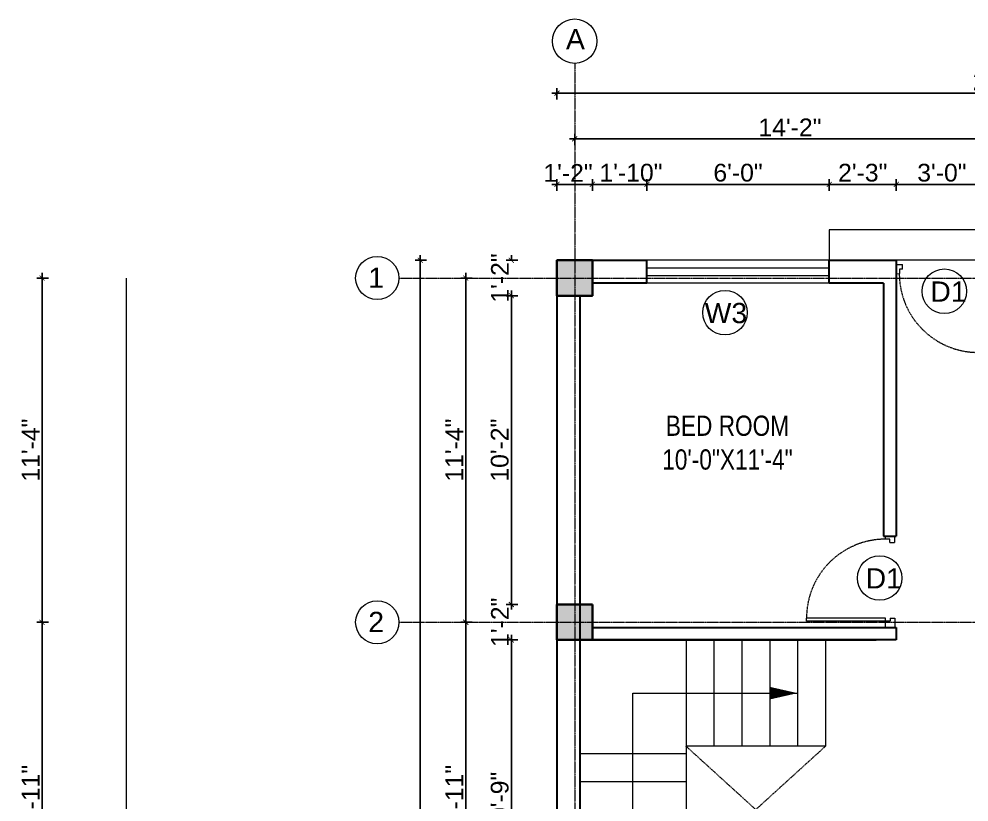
# Model space of a CAD drawing. Header units: inches. Extents: x 84707 to 107235, y 3922 to 10323.
# Drawn here: x 106579.5 to 106954.6, y 4419.4 to 4728.7 of the extents above; entities that cross this region are included whole.
import ezdxf

# ---------------------------------------------------------------- set-up
doc = ezdxf.new("R2010")
doc.units = ezdxf.units.IN
doc.header["$MEASUREMENT"] = 0
doc.linetypes.add('CENTER', pattern=[2, 1.25, -0.25, 0.25, -0.25])
doc.linetypes.add('HIDDEN', pattern=[0.375, 0.25, -0.125])
for name, color, linetype, lineweight in [('Annotate-Lite.w', 4, 'Continuous', 9), ('Annotations-Bold.w', 2, 'Continuous', 13), ('COLOUM', 3, 'Continuous', 35), ('DIM-2', 4, 'Continuous', 20), ('Door-Window.w', 4, 'Continuous', 15), ('HA', 254, 'Continuous', 9), ('stair', 6, 'Continuous', 5), ('wall', 240, 'Continuous', 30), ('window', 130, 'Continuous', 13)]:
    doc.layers.add(name, color=color, linetype=linetype, lineweight=lineweight)
doc.styles.add('ARAIL', font='arial.ttf')
doc.styles.add('DIM', font='arial.ttf', dxfattribs={"width": 0.8})
doc.styles.add('gaurav', font='arial.ttf')
doc.dimstyles.new('8 inch dim', dxfattribs={"dimtxt": 7, "dimasz": 2, "dimexe": 2, "dimexo": 1, "dimgap": 1, "dimtad": 1, "dimdec": 0, "dimzin": 3, "dimdsep": 46, "dimlunit": 4, "dimtxsty": 'ARAIL', "dimblk": 'ARCHTICK', "dimcen": 0.09, "dimdle": 2, "dimadec": 0, "dimazin": 0, "dimtfac": 1, "dimtdec": 0, "dimtix": 1, "dimtofl": 0, "dimtmove": 1, "dimatfit": 3, "dimldrblk": 'ARCHTICK', "dimfxlon": 1, "dimtolj": 1, "dimtzin": 0, "dimarcsym": 0})

# ---------------------------------------------------------------- blocks, each defined once
blk = doc.blocks.new('column 14')
at = {"layer": 'COLOUM'}
h = blk.add_hatch(color=256, dxfattribs=at)
h.dxf.hatch_style = 1
h.paths.add_polyline_path([(7, 7), (-7, 7), (-7, -7), (7, -7)])
blk.add_lwpolyline([(7, 7), (7, -7), (-7, -7), (-7, 7)], close=True, dxfattribs=at)
blk = doc.blocks.new('*U9')
at = {"layer": 'Door-Window.w', "ltscale": 3}
for p, q in [((11067.44, 10097.93), (11092.24, 10116.76)), ((11068.18, 10096.96), (11093, 10115.8)), ((11092.24, 10116.76), (11093, 10115.8)), ((11063.03, 10097.66), (11065.96, 10099.89)), ((11065.25, 10094.74), (11063.03, 10097.66)), ((11065.96, 10099.89), (11067.44, 10097.93)), ((11065.97, 10096.82), (11067.44, 10097.93)), ((11066.71, 10095.85), (11065.97, 10096.82)), ((11067.44, 10097.93), (11068.18, 10096.96)), ((11066.71, 10095.85), (11065.25, 10094.74)), ((11084.8, 10072.06), (11083.33, 10070.95)), ((11084.81, 10068.99), (11083.33, 10070.95)), ((11084.8, 10072.06), (11085.54, 10071.08)), ((11084.81, 10068.99), (11087.74, 10071.22)), ((11085.54, 10071.08), (11087, 10072.19)), ((11087.74, 10071.22), (11087, 10072.19))]:
    blk.add_line(p, q, dxfattribs=at)
at = {"layer": 'Door-Window.w', "color": 9, "linetype": 'HIDDEN', "lineweight": 18}
blk.add_arc((11068.18, 10096.96), 31.16, 307.2347, 37.1906, dxfattribs=at)
blk = doc.blocks.new('_ArchTick')
at = {"color": 0, "linetype": 'ByBlock', "const_width": 0.15}
blk.add_lwpolyline([(-0.5, -0.5), (0.5, 0.5)], dxfattribs=at)
blk = doc.blocks.new('*D346')
at = {"layer": 'Defpoints', "color": 0, "transparency": 16777216}
for p in [(106791.93, 4633.39), (106773.93, 4619.39), (106791.93, 4619.39)]:
    blk.add_point(p, dxfattribs=at)
at = {"layer": 'DIM-2', "color": 0, "lineweight": -2, "transparency": 16777216}
for p, q in [((106776.43, 4633.39), (106771.93, 4633.39)), ((106773.93, 4633.39), (106773.93, 4635.39)), ((106776.43, 4619.39), (106771.93, 4619.39)), ((106773.93, 4619.39), (106773.93, 4617.39))]:
    blk.add_line(p, q, dxfattribs=at)
at = {"layer": 'DIM-2', "color": 0, "lineweight": -2, "transparency": 16777216, "xscale": 2, "yscale": 2, "zscale": 2}
for p, rotation in [((106773.93, 4633.39), 270), ((106773.93, 4619.39), 90)]:
    blk.add_blockref('_ArchTick', p, dxfattribs=dict(at, rotation=rotation))
at = {"layer": 'DIM-2', "color": 0, "transparency": 16777216, "insert": (106769.41, 4626.39), "char_height": 7, "attachment_point": 5, "rotation": 90, "style": 'ARAIL'}
blk.add_mtext('\\A1;1\'-2"', dxfattribs=at)
blk = doc.blocks.new('*D347')
at = {"layer": 'Defpoints', "color": 0, "transparency": 16777216}
for p in [(106791.93, 4619.39), (106773.93, 4497.39), (106791.93, 4497.39)]:
    blk.add_point(p, dxfattribs=at)
at = {"layer": 'DIM-2', "color": 0, "lineweight": -2, "transparency": 16777216}
for p, q in [((106776.43, 4619.39), (106771.93, 4619.39)), ((106773.93, 4621.39), (106773.93, 4495.39)), ((106776.43, 4497.39), (106771.93, 4497.39))]:
    blk.add_line(p, q, dxfattribs=at)
at = {"layer": 'DIM-2', "color": 0, "lineweight": -2, "transparency": 16777216, "xscale": 2, "yscale": 2, "zscale": 2}
for p, rotation in [((106773.93, 4619.39), 90), ((106773.93, 4497.39), 270)]:
    blk.add_blockref('_ArchTick', p, dxfattribs=dict(at, rotation=rotation))
at = {"layer": 'DIM-2', "color": 0, "transparency": 16777216, "insert": (106769.35, 4558.39), "char_height": 7, "attachment_point": 5, "rotation": 90, "style": 'ARAIL'}
blk.add_mtext('\\A1;10\'-2"', dxfattribs=at)
blk = doc.blocks.new('*D348')
at = {"layer": 'Defpoints', "color": 0, "transparency": 16777216}
for p in [(106791.93, 4497.39), (106773.93, 4483.39), (106791.93, 4483.39)]:
    blk.add_point(p, dxfattribs=at)
at = {"layer": 'DIM-2', "color": 0, "lineweight": -2, "transparency": 16777216}
for p, q in [((106773.93, 4497.39), (106773.93, 4499.39)), ((106776.43, 4497.39), (106771.93, 4497.39)), ((106776.43, 4483.39), (106771.93, 4483.39)), ((106773.93, 4483.39), (106773.93, 4481.39))]:
    blk.add_line(p, q, dxfattribs=at)
at = {"layer": 'DIM-2', "color": 0, "lineweight": -2, "transparency": 16777216, "xscale": 2, "yscale": 2, "zscale": 2}
for p, rotation in [((106773.93, 4497.39), 270), ((106773.93, 4483.39), 90)]:
    blk.add_blockref('_ArchTick', p, dxfattribs=dict(at, rotation=rotation))
at = {"layer": 'DIM-2', "color": 0, "transparency": 16777216, "insert": (106769.41, 4490.39), "char_height": 7, "attachment_point": 5, "rotation": 90, "style": 'ARAIL'}
blk.add_mtext('\\A1;1\'-2"', dxfattribs=at)
blk = doc.blocks.new('*D349')
at = {"layer": 'Defpoints', "color": 0, "transparency": 16777216}
for p in [(106791.93, 4483.39), (106773.93, 4354.39), (106791.93, 4354.39)]:
    blk.add_point(p, dxfattribs=at)
at = {"layer": 'DIM-2', "color": 0, "lineweight": -2, "transparency": 16777216}
for p, q in [((106776.43, 4483.39), (106771.93, 4483.39)), ((106773.93, 4485.39), (106773.93, 4352.39)), ((106776.43, 4354.39), (106771.93, 4354.39))]:
    blk.add_line(p, q, dxfattribs=at)
at = {"layer": 'DIM-2', "color": 0, "lineweight": -2, "transparency": 16777216, "xscale": 2, "yscale": 2, "zscale": 2}
for p, rotation in [((106773.93, 4483.39), 90), ((106773.93, 4354.39), 270)]:
    blk.add_blockref('_ArchTick', p, dxfattribs=dict(at, rotation=rotation))
at = {"layer": 'DIM-2', "color": 0, "transparency": 16777216, "insert": (106769.35, 4418.89), "char_height": 7, "attachment_point": 5, "rotation": 90, "style": 'ARAIL'}
blk.add_mtext('\\A1;10\'-9"', dxfattribs=at)
blk = doc.blocks.new('*D340')
at = {"layer": 'Defpoints', "color": 0, "transparency": 16777216}
for p in [(106755.93, 4490.39), (106791.93, 4490.39), (106791.93, 4347.39)]:
    blk.add_point(p, dxfattribs=at)
at = {"layer": 'DIM-2', "color": 0, "lineweight": -2, "transparency": 16777216}
for p, q in [((106758.43, 4490.39), (106753.93, 4490.39)), ((106755.93, 4345.39), (106755.93, 4492.39)), ((106758.43, 4347.39), (106753.93, 4347.39))]:
    blk.add_line(p, q, dxfattribs=at)
at = {"layer": 'DIM-2', "color": 0, "lineweight": -2, "transparency": 16777216, "xscale": 2, "yscale": 2, "zscale": 2}
for p, rotation in [((106755.93, 4490.39), 90), ((106755.93, 4347.39), 270)]:
    blk.add_blockref('_ArchTick', p, dxfattribs=dict(at, rotation=rotation))
at = {"layer": 'DIM-2', "color": 0, "transparency": 16777216, "insert": (106751.41, 4418.89), "char_height": 7, "attachment_point": 5, "rotation": 90, "style": 'ARAIL'}
blk.add_mtext('\\A1;11\'-11"', dxfattribs=at)
blk = doc.blocks.new('*D341')
at = {"layer": 'Defpoints', "color": 0, "transparency": 16777216}
for p in [(106755.93, 4626.39), (106791.93, 4626.39), (106791.93, 4490.39)]:
    blk.add_point(p, dxfattribs=at)
at = {"layer": 'DIM-2', "color": 0, "lineweight": -2, "transparency": 16777216}
for p, q in [((106758.43, 4626.39), (106753.93, 4626.39)), ((106755.93, 4488.39), (106755.93, 4628.39)), ((106758.43, 4490.39), (106753.93, 4490.39))]:
    blk.add_line(p, q, dxfattribs=at)
at = {"layer": 'DIM-2', "color": 0, "lineweight": -2, "transparency": 16777216, "xscale": 2, "yscale": 2, "zscale": 2}
for p, rotation in [((106755.93, 4626.39), 90), ((106755.93, 4490.39), 270)]:
    blk.add_blockref('_ArchTick', p, dxfattribs=dict(at, rotation=rotation))
at = {"layer": 'DIM-2', "color": 0, "transparency": 16777216, "insert": (106751.41, 4558.39), "char_height": 7, "attachment_point": 5, "rotation": 90, "style": 'ARAIL'}
blk.add_mtext('\\A1;11\'-4"', dxfattribs=at)
blk = doc.blocks.new('*D334')
at = {"layer": 'Defpoints', "color": 0, "transparency": 16777216}
for p in [(106791.93, 4633.39), (106737.93, 4163.39), (106791.93, 4163.39)]:
    blk.add_point(p, dxfattribs=at)
at = {"layer": 'DIM-2', "color": 0, "lineweight": -2, "transparency": 16777216}
for p, q in [((106740.43, 4633.39), (106735.93, 4633.39)), ((106737.93, 4635.39), (106737.93, 4161.39)), ((106740.43, 4163.39), (106735.93, 4163.39))]:
    blk.add_line(p, q, dxfattribs=at)
at = {"layer": 'DIM-2', "color": 0, "lineweight": -2, "transparency": 16777216, "xscale": 2, "yscale": 2, "zscale": 2}
for p, rotation in [((106737.93, 4633.39), 90), ((106737.93, 4163.39), 270)]:
    blk.add_blockref('_ArchTick', p, dxfattribs=dict(at, rotation=rotation))
at = {"layer": 'DIM-2', "color": 0, "transparency": 16777216, "insert": (106733.35, 4398.39), "char_height": 7, "attachment_point": 5, "rotation": 90, "style": 'ARAIL'}
blk.add_mtext('\\A1;39\'-2"', dxfattribs=at)
blk = doc.blocks.new('*D342')
at = {"layer": 'Defpoints', "color": 0, "transparency": 16777216}
for p in [(106805.93, 4663.39), (106791.93, 4633.39), (106805.93, 4633.39)]:
    blk.add_point(p, dxfattribs=at)
at = {"layer": 'DIM-2', "color": 0, "lineweight": -2, "transparency": 16777216}
for p, q in [((106789.93, 4663.39), (106807.93, 4663.39)), ((106791.93, 4660.89), (106791.93, 4665.39)), ((106805.93, 4660.89), (106805.93, 4665.39))]:
    blk.add_line(p, q, dxfattribs=at)
at = {"layer": 'DIM-2', "color": 0, "lineweight": -2, "transparency": 16777216, "xscale": 2, "yscale": 2, "zscale": 2, "rotation": 180}
blk.add_blockref('_ArchTick', (106791.93, 4663.39), dxfattribs=at)
at = {"layer": 'DIM-2', "color": 0, "lineweight": -2, "transparency": 16777216, "xscale": 2, "yscale": 2, "zscale": 2}
blk.add_blockref('_ArchTick', (106805.93, 4663.39), dxfattribs=at)
at = {"layer": 'DIM-2', "color": 0, "transparency": 16777216, "insert": (106796.3, 4667.9), "char_height": 7, "attachment_point": 5, "style": 'ARAIL'}
blk.add_mtext('\\A1;1\'-2"', dxfattribs=at)
blk = doc.blocks.new('*D343')
at = {"layer": 'Defpoints', "color": 0, "transparency": 16777216}
for p in [(106827.43, 4663.39), (106805.93, 4633.39), (106827.43, 4633.39)]:
    blk.add_point(p, dxfattribs=at)
at = {"layer": 'DIM-2', "color": 0, "lineweight": -2, "transparency": 16777216}
for p, q in [((106803.93, 4663.39), (106829.43, 4663.39)), ((106805.93, 4660.89), (106805.93, 4665.39)), ((106827.43, 4660.89), (106827.43, 4665.39))]:
    blk.add_line(p, q, dxfattribs=at)
at = {"layer": 'DIM-2', "color": 0, "lineweight": -2, "transparency": 16777216, "xscale": 2, "yscale": 2, "zscale": 2, "rotation": 180}
blk.add_blockref('_ArchTick', (106805.93, 4663.39), dxfattribs=at)
at = {"layer": 'DIM-2', "color": 0, "lineweight": -2, "transparency": 16777216, "xscale": 2, "yscale": 2, "zscale": 2}
blk.add_blockref('_ArchTick', (106827.43, 4663.39), dxfattribs=at)
at = {"layer": 'DIM-2', "color": 0, "transparency": 16777216, "insert": (106821.15, 4667.96), "char_height": 7, "attachment_point": 5, "style": 'ARAIL'}
blk.add_mtext('\\A1;1\'-10"', dxfattribs=at)
blk = doc.blocks.new('*D344')
at = {"layer": 'Defpoints', "color": 0, "transparency": 16777216}
for p in [(106899.43, 4663.39), (106827.43, 4633.39), (106899.43, 4633.39)]:
    blk.add_point(p, dxfattribs=at)
at = {"layer": 'DIM-2', "color": 0, "lineweight": -2, "transparency": 16777216}
for p, q in [((106825.43, 4663.39), (106901.43, 4663.39)), ((106827.43, 4660.89), (106827.43, 4665.39)), ((106899.43, 4660.89), (106899.43, 4665.39))]:
    blk.add_line(p, q, dxfattribs=at)
at = {"layer": 'DIM-2', "color": 0, "lineweight": -2, "transparency": 16777216, "xscale": 2, "yscale": 2, "zscale": 2, "rotation": 180}
blk.add_blockref('_ArchTick', (106827.43, 4663.39), dxfattribs=at)
at = {"layer": 'DIM-2', "color": 0, "lineweight": -2, "transparency": 16777216, "xscale": 2, "yscale": 2, "zscale": 2}
blk.add_blockref('_ArchTick', (106899.43, 4663.39), dxfattribs=at)
at = {"layer": 'DIM-2', "color": 0, "transparency": 16777216, "insert": (106863.43, 4667.96), "char_height": 7, "attachment_point": 5, "style": 'ARAIL'}
blk.add_mtext('\\A1;6\'-0"', dxfattribs=at)
blk = doc.blocks.new('*D345')
at = {"layer": 'Defpoints', "color": 0, "transparency": 16777216}
for p in [(106925.93, 4663.39), (106899.43, 4633.39), (106925.93, 4633.39)]:
    blk.add_point(p, dxfattribs=at)
at = {"layer": 'DIM-2', "color": 0, "lineweight": -2, "transparency": 16777216}
for p, q in [((106897.43, 4663.39), (106927.93, 4663.39)), ((106899.43, 4660.89), (106899.43, 4665.39)), ((106925.93, 4660.89), (106925.93, 4665.39))]:
    blk.add_line(p, q, dxfattribs=at)
at = {"layer": 'DIM-2', "color": 0, "lineweight": -2, "transparency": 16777216, "xscale": 2, "yscale": 2, "zscale": 2, "rotation": 180}
blk.add_blockref('_ArchTick', (106899.43, 4663.39), dxfattribs=at)
at = {"layer": 'DIM-2', "color": 0, "lineweight": -2, "transparency": 16777216, "xscale": 2, "yscale": 2, "zscale": 2}
blk.add_blockref('_ArchTick', (106925.93, 4663.39), dxfattribs=at)
at = {"layer": 'DIM-2', "color": 0, "transparency": 16777216, "insert": (106912.68, 4667.96), "char_height": 7, "attachment_point": 5, "style": 'ARAIL'}
blk.add_mtext('\\A1;2\'-3"', dxfattribs=at)
blk = doc.blocks.new('*D363')
at = {"layer": 'Defpoints', "color": 0, "transparency": 16777216}
for p in [(106961.93, 4663.39), (106925.93, 4633.39), (106961.93, 4633.39)]:
    blk.add_point(p, dxfattribs=at)
at = {"layer": 'DIM-2', "color": 0, "lineweight": -2, "transparency": 16777216}
for p, q in [((106923.93, 4663.39), (106963.93, 4663.39)), ((106925.93, 4660.89), (106925.93, 4665.39)), ((106961.93, 4660.89), (106961.93, 4665.39))]:
    blk.add_line(p, q, dxfattribs=at)
at = {"layer": 'DIM-2', "color": 0, "lineweight": -2, "transparency": 16777216, "xscale": 2, "yscale": 2, "zscale": 2, "rotation": 180}
blk.add_blockref('_ArchTick', (106925.93, 4663.39), dxfattribs=at)
at = {"layer": 'DIM-2', "color": 0, "lineweight": -2, "transparency": 16777216, "xscale": 2, "yscale": 2, "zscale": 2}
blk.add_blockref('_ArchTick', (106961.93, 4663.39), dxfattribs=at)
at = {"layer": 'DIM-2', "color": 0, "transparency": 16777216, "insert": (106943.93, 4667.96), "char_height": 7, "attachment_point": 5, "style": 'ARAIL'}
blk.add_mtext('\\A1;3\'-0"', dxfattribs=at)
blk = doc.blocks.new('*D357')
at = {"layer": 'Defpoints', "color": 0, "transparency": 16777216}
for p in [(106968.93, 4681.39), (106798.93, 4633.39), (106968.93, 4633.39)]:
    blk.add_point(p, dxfattribs=at)
at = {"layer": 'DIM-2', "color": 0, "lineweight": -2, "transparency": 16777216}
for p, q in [((106798.93, 4678.89), (106798.93, 4683.39)), ((106968.93, 4678.89), (106968.93, 4683.39)), ((106796.93, 4681.39), (106970.93, 4681.39))]:
    blk.add_line(p, q, dxfattribs=at)
at = {"layer": 'DIM-2', "color": 0, "lineweight": -2, "transparency": 16777216, "xscale": 2, "yscale": 2, "zscale": 2, "rotation": 180}
blk.add_blockref('_ArchTick', (106798.93, 4681.39), dxfattribs=at)
at = {"layer": 'DIM-2', "color": 0, "lineweight": -2, "transparency": 16777216, "xscale": 2, "yscale": 2, "zscale": 2}
blk.add_blockref('_ArchTick', (106968.93, 4681.39), dxfattribs=at)
at = {"layer": 'DIM-2', "color": 0, "transparency": 16777216, "insert": (106883.93, 4685.9), "char_height": 7, "attachment_point": 5, "style": 'ARAIL'}
blk.add_mtext('\\A1;14\'-2"', dxfattribs=at)
blk = doc.blocks.new('*D337')
at = {"layer": 'Defpoints', "color": 0, "transparency": 16777216}
for p in [(106791.93, 4699.39), (106791.93, 4633.39), (107150.62, 4633.39)]:
    blk.add_point(p, dxfattribs=at)
at = {"layer": 'DIM-2', "color": 0, "lineweight": -2, "transparency": 16777216}
for p, q in [((106791.93, 4696.89), (106791.93, 4701.39)), ((107150.62, 4696.89), (107150.62, 4701.39)), ((107152.62, 4699.39), (106789.93, 4699.39))]:
    blk.add_line(p, q, dxfattribs=at)
at = {"layer": 'DIM-2', "color": 0, "lineweight": -2, "transparency": 16777216, "xscale": 2, "yscale": 2, "zscale": 2, "rotation": 180}
blk.add_blockref('_ArchTick', (106791.93, 4699.39), dxfattribs=at)
at = {"layer": 'DIM-2', "color": 0, "lineweight": -2, "transparency": 16777216, "xscale": 2, "yscale": 2, "zscale": 2}
blk.add_blockref('_ArchTick', (107150.62, 4699.39), dxfattribs=at)
at = {"layer": 'DIM-2', "color": 0, "transparency": 16777216, "insert": (106971.27, 4703.96), "char_height": 7, "attachment_point": 5, "style": 'ARAIL'}
blk.add_mtext('\\A1;29\'-11"', dxfattribs=at)
blk = doc.blocks.new('*D393')
at = {"layer": 'Defpoints', "color": 0, "transparency": 16777216}
for p in [(106588.62, 4490.39), (106621.84, 4490.39), (106621.84, 4347.39)]:
    blk.add_point(p, dxfattribs=at)
at = {"layer": 'DIM-2', "color": 0, "lineweight": -2, "transparency": 16777216}
for p, q in [((106591.12, 4490.39), (106586.62, 4490.39)), ((106588.62, 4345.39), (106588.62, 4492.39)), ((106591.12, 4347.39), (106586.62, 4347.39))]:
    blk.add_line(p, q, dxfattribs=at)
at = {"layer": 'DIM-2', "color": 0, "lineweight": -2, "transparency": 16777216, "xscale": 2, "yscale": 2, "zscale": 2}
for p, rotation in [((106588.62, 4490.39), 90), ((106588.62, 4347.39), 270)]:
    blk.add_blockref('_ArchTick', p, dxfattribs=dict(at, rotation=rotation))
at = {"layer": 'DIM-2', "color": 0, "transparency": 16777216, "insert": (106584.11, 4418.89), "char_height": 7, "attachment_point": 5, "rotation": 90, "style": 'ARAIL'}
blk.add_mtext('\\A1;11\'-11"', dxfattribs=at)
blk = doc.blocks.new('*D394')
at = {"layer": 'Defpoints', "color": 0, "transparency": 16777216}
for p in [(106588.62, 4626.39), (106621.84, 4626.39), (106621.84, 4490.39)]:
    blk.add_point(p, dxfattribs=at)
at = {"layer": 'DIM-2', "color": 0, "lineweight": -2, "transparency": 16777216}
for p, q in [((106591.12, 4626.39), (106586.62, 4626.39)), ((106588.62, 4488.39), (106588.62, 4628.39)), ((106591.12, 4490.39), (106586.62, 4490.39))]:
    blk.add_line(p, q, dxfattribs=at)
at = {"layer": 'DIM-2', "color": 0, "lineweight": -2, "transparency": 16777216, "xscale": 2, "yscale": 2, "zscale": 2}
for p, rotation in [((106588.62, 4626.39), 90), ((106588.62, 4490.39), 270)]:
    blk.add_blockref('_ArchTick', p, dxfattribs=dict(at, rotation=rotation))
at = {"layer": 'DIM-2', "color": 0, "transparency": 16777216, "insert": (106584.11, 4558.39), "char_height": 7, "attachment_point": 5, "rotation": 90, "style": 'ARAIL'}
blk.add_mtext('\\A1;11\'-4"', dxfattribs=at)

msp = doc.modelspace()

# ---------------------------------------------------------------- linework, layer by layer
at = {"layer": 'Annotate-Lite.w', "ltscale": 0.005}
for centre in [(106944.9, 4621.17), (106858.29, 4612.71), (106919.35, 4507.87)]:
    msp.add_circle(centre, 8.81, dxfattribs=at)
at = {"layer": 'Annotations-Bold.w', "linetype": 'CENTER', "ltscale": 0.3}
for p, q in [((106798.93, 4711.18), (106798.93, 4099.61)), ((106729.51, 4626.39), (107215.76, 4626.39)), ((106729.51, 4490.39), (107215.76, 4490.39))]:
    msp.add_line(p, q, dxfattribs=at)
at = {"layer": 'DIM-2'}
msp.add_line((106621.84, 4626.39), (106621.84, 4170.39), dxfattribs=at)
msp.add_lwpolyline([(107123.2, 4163.39), (107134.34, 4354.39), (107065.22, 4354.39), (107065.22, 4414.39), (107137.84, 4414.39), (107150.62, 4633.39), (106791.93, 4633.39), (106791.93, 4163.39), (107123.2, 4163.39)], dxfattribs=at)
for centre, radius in [((106798.93, 4719.95), 8.77), ((106720.98, 4626.39), 8.53), ((106720.98, 4490.39), 8.53)]:
    msp.add_circle(centre, radius, dxfattribs=at)
at = {"layer": 'HA', "linetype": 'HIDDEN'}
for p, q in [((106897.93, 4441.39), (106842.93, 4391.39)), ((106897.93, 4391.39), (106842.93, 4441.39))]:
    msp.add_line(p, q, dxfattribs=at)
at = {"layer": 'HA'}
msp.add_lwpolyline([(106875.93, 4462.39, 5, 0, 0), (106886.93, 4462.39, 0, 0, 0)], format="xyseb", dxfattribs=at)
msp.add_lwpolyline([(106897.93, 4370.39), (106821.93, 4370.39), (106821.93, 4462.39), (106886.93, 4462.39)], dxfattribs=at)
at = {"layer": 'stair'}
for p, q in [((106899.43, 4645.39), (106899.43, 4633.39)), ((107040.36, 4645.39), (106899.43, 4645.39)), ((106842.93, 4438.39), (106800.93, 4438.39)), ((106842.93, 4441.39), (106842.93, 4391.39)), ((106897.93, 4441.39), (106842.93, 4441.39)), ((106842.93, 4427.39), (106800.93, 4427.39))]:
    msp.add_line(p, q, dxfattribs=at)
for points in [[(106842.93, 4483.39), (106842.93, 4441.39)], [(106853.93, 4483.39), (106853.93, 4441.39)], [(106864.93, 4483.39), (106864.93, 4441.39)], [(106875.93, 4483.39), (106875.93, 4441.39)], [(106886.93, 4483.39), (106886.93, 4441.39)], [(106897.93, 4483.39), (106897.93, 4441.39)]]:
    msp.add_lwpolyline(points, dxfattribs=at)
at = {"layer": 'wall'}
for p, q in [((106805.93, 4633.39), (106827.43, 4633.39)), ((106827.43, 4624.39), (106827.43, 4633.39)), ((106899.43, 4633.39), (106925.93, 4633.39)), ((106899.43, 4624.39), (106899.43, 4633.39)), ((106925.93, 4633.39), (106925.93, 4524.39)), ((106827.43, 4624.39), (106805.93, 4624.39)), ((106920.93, 4624.39), (106899.43, 4624.39)), ((106920.93, 4624.39), (106920.93, 4524.39)), ((106791.93, 4619.39), (106791.93, 4354.39)), ((106800.93, 4619.39), (106800.93, 4354.39)), ((106920.93, 4524.39), (106925.93, 4524.39)), ((106805.93, 4488.39), (106925.93, 4488.39)), ((106925.93, 4488.39), (106925.93, 4483.39)), ((106925.93, 4483.39), (106800.93, 4483.39)), ((106805.93, 4483.39), (106917.93, 4483.39)), ((106800.99, 4441.39), (106800.93, 4441.39))]:
    msp.add_line(p, q, dxfattribs=at)
at = {"layer": 'window'}
for p, q in [((106899.43, 4633.39), (106827.43, 4633.39)), ((106827.43, 4630.39), (106899.43, 4630.39)), ((106827.43, 4627.39), (106899.43, 4627.39)), ((106899.43, 4624.39), (106827.43, 4624.39))]:
    msp.add_line(p, q, dxfattribs=at)

# ---------------------------------------------------------------- block references
at = {"layer": 'Door-Window.w', "linetype": 'ByBlock'}
for p, xscale, yscale, zscale, rotation in [((105595.43, 19544.65), 0.9997907820917187, 0.9997907820917187, 0.9997907820917187, 232.8475757098404), ((121838.13, 5854.88), 0.9997907820917172, 0.9997907820917172, 0.9997907820917172, 142.8475757098404)]:
    msp.add_blockref('*U9', p, dxfattribs=dict(at, xscale=xscale, yscale=yscale, zscale=zscale, rotation=rotation))
at = {"layer": 'wall', "xscale": -1, "rotation": 270}
for p in [(106798.93, 4626.39), (106798.93, 4490.39)]:
    msp.add_blockref('column 14', p, dxfattribs=at)

# ---------------------------------------------------------------- texts
at = {"ltscale": 7, "insert": (106859.26, 4550.59), "char_height": 8, "width": 121.9318, "attachment_point": 8, "style": 'DIM'}
msp.add_mtext('BED ROOM\\P10\'-0"X11\'-4"', dxfattribs=at)
at = {"layer": 'Annotate-Lite.w', "ltscale": 0.005, "char_height": 8, "attachment_point": 1, "style": 'gaurav'}
for s, insert in [('D1', (106939.38, 4625.03)), ('W3', (106850.26, 4616.56)), ('D1', (106913.83, 4511.74))]:
    msp.add_mtext_dynamic_manual_height_columns(s, width=8, gutter_width=100, heights=[0], dxfattribs=dict(at, insert=insert))
at = {"layer": 'Annotations-Bold.w', "linetype": 'CENTER', "ltscale": 1.5, "char_height": 8, "attachment_point": 1, "style": 'ARAIL'}
for s, insert in [('A', (106795.5, 4724.78)), ('1', (106717.44, 4630.52)), ('2', (106717.44, 4494.52))]:
    msp.add_mtext_dynamic_manual_height_columns(s, width=6.5393, gutter_width=100, heights=[0], dxfattribs=dict(at, insert=insert))

# ---------------------------------------------------------------- dimensions: what is measured, and where the dimension line sits
at = {"layer": 'DIM-2'}
for base, p1, p2, picture, middle in [((106791.93, 4699.39), (107150.62, 4633.39), (106791.93, 4633.39), '*D337', (106971.27, 4703.96)), ((106968.93, 4681.39), (106798.93, 4633.39), (106968.93, 4633.39), '*D357', (106883.93, 4685.9)), ((106899.43, 4663.39), (106827.43, 4633.39), (106899.43, 4633.39), '*D344', (106863.43, 4667.96)), ((106925.92515921, 4663.38753123), (106899.42515921, 4633.38753123), (106925.92515921, 4633.38753123), '*D345', (106912.67515921, 4667.96392959)), ((106961.93, 4663.39), (106925.93, 4633.39), (106961.93, 4633.39), '*D363', (106943.93, 4667.96))]:
    dim = msp.add_linear_dim(base=base, p1=p1, p2=p2, dimstyle='8 inch dim', dxfattribs=at)
    dim.commit()
    dim.dimension.update_dxf_attribs({"geometry": picture, "text_midpoint": middle})
for base, p1, p2, picture, middle in [((106805.93, 4663.39), (106791.93, 4633.39), (106805.93, 4633.39), '*D342', (106796.3, 4663.39)), ((106827.42515921, 4663.38753123), (106805.92515921, 4633.38753123), (106827.42515921, 4633.38753123), '*D343', (106821.14930521, 4663.38753123))]:
    dim = msp.add_linear_dim(base=base, p1=p1, p2=p2, dimstyle='8 inch dim', dxfattribs=at)
    dim.commit()
    dim.dimension.update_dxf_attribs({"geometry": picture, "text_midpoint": middle, "dimtype": 160})
for base, p1, p2, picture, middle in [((106773.93, 4619.39), (106791.93, 4633.39), (106791.93, 4619.39), '*D346', (106769.41, 4626.39)), ((106737.93, 4163.39), (106791.93, 4633.39), (106791.93, 4163.39), '*D334', (106733.35, 4398.39)), ((106588.62, 4626.39), (106621.84, 4490.39), (106621.84, 4626.39), '*D394', (106584.11, 4558.39)), ((106755.93, 4626.39), (106791.93, 4490.39), (106791.93, 4626.39), '*D341', (106751.41, 4558.39)), ((106773.93, 4497.39), (106791.93, 4619.39), (106791.93, 4497.39), '*D347', (106769.35, 4558.39)), ((106773.93, 4483.39), (106791.93, 4497.39), (106791.93, 4483.39), '*D348', (106769.41, 4490.39)), ((106588.62, 4490.39), (106621.84, 4347.39), (106621.84, 4490.39), '*D393', (106584.11, 4418.89)), ((106755.93, 4490.39), (106791.93, 4347.39), (106791.93, 4490.39), '*D340', (106751.41, 4418.89)), ((106773.93, 4354.39), (106791.93, 4483.39), (106791.93, 4354.39), '*D349', (106769.35, 4418.89))]:
    dim = msp.add_linear_dim(base=base, p1=p1, p2=p2, angle=90, dimstyle='8 inch dim', dxfattribs=at)
    dim.commit()
    dim.dimension.update_dxf_attribs({"geometry": picture, "text_midpoint": middle})

doc.saveas('drawing.dxf')
